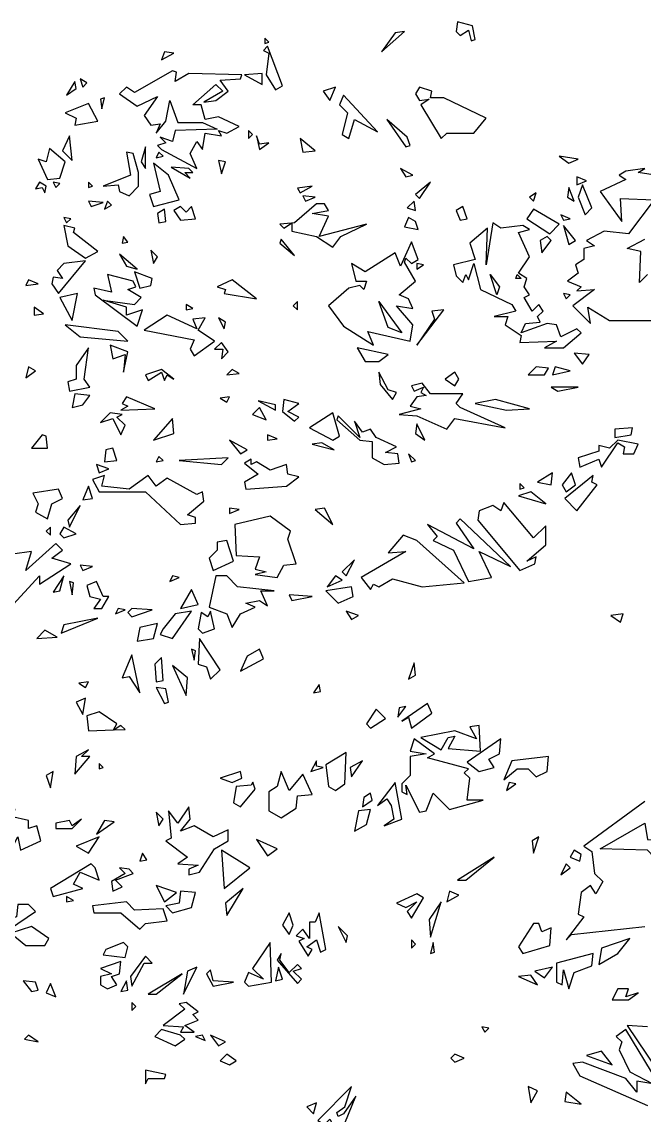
# Model space of a CAD drawing. Header units: millimetres. Extents: x -1920 to 1916, y -1858 to 1858.
# Drawn here: x -1049 to -618, y -512 to 243 of the extents above; entities that cross this region are included whole.
import ezdxf

# ---------------------------------------------------------------- set-up
doc = ezdxf.new("R2010")
doc.units = ezdxf.units.MM
doc.layers.add('ALMOND-DRAW-PROFILE', color=7, linetype='Continuous', lineweight=25)

msp = doc.modelspace()

# ---------------------------------------------------------------- linework, layer by layer
at = {"layer": 'ALMOND-DRAW-PROFILE'}
for points in [[(-737.81, 230.15), (-734.99, 231.08), (-736.87, 240.47), (-747.2, 243.29), (-748.13, 236.72), (-745.32, 233.9), (-739.69, 237.66)], [(-799.76, 222.64), (-783.8, 236.72), (-790.37, 235.78)], [(-880.49, 228.27), (-877.67, 229.21), (-880.49, 232.02)], [(-951.83, 217), (-943.38, 221.7), (-949.95, 222.64)], [(-872.98, 196.35), (-868.29, 199.17), (-878.61, 226.39), (-881.43, 223.57), (-877.67, 221.7), (-879.55, 206.68)], [(-927.42, 141.91), (-932.12, 152.23), (-927.42, 160.68), (-923.67, 155.05), (-921.79, 166.31), (-910.53, 164.44), (-912.4, 168.19), (-906.77, 166.31), (-898.32, 171.01), (-912.4, 177.58), (-921.79, 175.7), (-924.61, 186.03), (-930.24, 186.03), (-914.28, 200.11), (-909.59, 195.41), (-922.73, 187.9), (-914.28, 188.84), (-905.83, 195.41), (-911.47, 202.92), (-897.39, 203.86), (-896.45, 206.68), (-933.06, 207.62), (-942.44, 201.99), (-941.5, 208.56), (-944.32, 209.49), (-970.6, 194.48), (-976.24, 198.23), (-980.93, 193.54), (-968.73, 185.09), (-954.65, 191.66), (-964.03, 178.52), (-959.34, 171.95), (-952.77, 172.89), (-955.58, 166.31), (-949.01, 174.76), (-946.2, 188.84), (-940.56, 173.82), (-923.67, 173.82), (-913.34, 169.13), (-942.44, 168.19), (-944.32, 160.68), (-952.77, 163.5), (-949.01, 159.74), (-954.65, 157.87), (-951.83, 155.05)], [(-882.37, 200.11), (-882.37, 207.62), (-894.57, 206.68)], [(-1017.54, 192.6), (-1010.97, 197.29), (-1011.91, 201.99)], [(-1006.27, 198.23), (-1003.46, 201.05), (-1008.15, 203.86)], [(-835.43, 188.84), (-831.68, 198.23), (-840.13, 195.41)], [(-758.46, 162.56), (-754.7, 166.31), (-735.93, 166.31), (-727.48, 176.64), (-756.58, 190.72), (-765.97, 190.72), (-765.03, 195.41), (-773.48, 198.23), (-776.29, 193.54), (-773.48, 188.84), (-766.91, 189.78), (-772.54, 186.03)], [(-993.13, 183.21), (-991.25, 190.72), (-994.07, 189.78)], [(-822.29, 162.56), (-818.54, 175.7), (-802.58, 167.25), (-826.05, 192.6), (-828.86, 186.03), (-823.23, 180.4), (-826.98, 165.38)], [(-1011.91, 171.95), (-995.95, 174.76), (-1002.52, 186.97), (-1018.48, 180.4), (-1010.97, 176.64)], [(-782.87, 156.93), (-780.05, 157.87), (-781.93, 163.5), (-796.01, 175.7)], [(-891.75, 162.56), (-888.94, 165.38), (-891.75, 168.19)], [(-1013.78, 147.54), (-1015.66, 164.44), (-1020.35, 154.11)], [(-884.24, 155.05), (-877.67, 159.74), (-884.24, 158.81), (-886.12, 164.44)], [(-854.21, 153.17), (-845.76, 154.11), (-856.08, 162.56)], [(-1030.68, 134.4), (-1022.23, 135.34), (-1018.48, 146.6), (-1029.5, 155.79), (-1031.62, 146.6), (-1037.25, 148.48)], [(-974.36, 123.14), (-967.79, 129.71), (-967.79, 139.09), (-971.54, 152.23), (-976.24, 153.17), (-973.42, 137.22), (-992.19, 129.71), (-981.87, 130.64), (-980.93, 125.95)], [(-963.09, 141.91), (-963.09, 156.93), (-965.91, 146.6)], [(-955.58, 149.42), (-950.89, 150.36), (-953.71, 153.17)], [(-957.46, 115.63), (-939.63, 120.32), (-947.14, 137.22), (-957.46, 145.66), (-952.77, 125.95), (-960.28, 124.07)], [(-910.53, 138.15), (-907.71, 146.6), (-912.4, 147.54)], [(-670.22, 145.66), (-663.65, 148.48), (-676.79, 150.36)], [(-945.26, 142.85), (-932.12, 135.34), (-935.87, 139.09), (-930.24, 139.09), (-933.06, 141.91)], [(-782.87, 136.28), (-778.17, 137.22), (-786.62, 141.91)], [(-664.59, 130.64), (-658.02, 133.46), (-664.59, 136.28)], [(-1032.56, 125.01), (-1031.62, 129.71), (-1036.31, 132.52), (-1039.13, 127.83), (-1034.43, 128.77)], [(-1025.05, 128.77), (-1022.23, 131.58), (-1026.92, 132.52)], [(-1002.52, 128.77), (-999.7, 129.71), (-1002.52, 132.52)], [(-857.79, 128.44), (-856.08, 125.01), (-847.63, 129.71)], [(-773.48, 121.26), (-765.97, 132.52), (-776.29, 124.07)], [(-666.47, 119.38), (-670.22, 128.77), (-671.16, 122.2)], [(-658.96, 109.99), (-654.27, 114.69), (-660.84, 130.64), (-663.65, 122.2)], [(-852.33, 119.38), (-845.76, 122.2), (-854.21, 123.14)], [(-694.63, 119.38), (-692.75, 125.01), (-697.44, 122.2)], [(-1000.64, 115.63), (-992.19, 118.44), (-1002.52, 119.38)], [(-991.25, 113.75), (-986.56, 116.56), (-989.38, 119.38)], [(-953.71, 104.36), (-949.01, 105.3), (-949.95, 113.75), (-954.65, 110.93)], [(-938.69, 106.24), (-928.36, 107.18), (-931.18, 115.63), (-934.93, 111.87), (-938.69, 115.63), (-943.38, 112.81)], [(-861.72, 104.19), (-861.72, 98.73), (-844.82, 94.97), (-833.55, 87.47), (-827.92, 94.97), (-810.09, 103.42), (-842.94, 94.97), (-836.37, 109.05), (-847.63, 110.93), (-836.37, 112.81), (-839.19, 117.5), (-844.82, 117.5), (-859.84, 104.36)], [(-781.93, 114.69), (-776.29, 112.81), (-777.23, 119.38)], [(-745.32, 106.24), (-740.62, 107.18), (-743.44, 115.63), (-748.13, 112.81)], [(-683.36, 96.85), (-676.79, 103.42), (-694.63, 113.75), (-699.32, 107.18)], [(-1017.54, 104.36), (-1014.72, 107.18), (-1019.41, 108.12)], [(-783.8, 101.55), (-774.42, 99.67), (-776.29, 105.3), (-780.99, 108.12)], [(-673.98, 106.24), (-669.28, 107.18), (-675.86, 109.99)], [(-1004.4, 79.96), (-995.95, 84.65), (-1012.84, 97.79), (-1011.91, 100.61), (-1019.41, 102.48), (-1016.6, 88.4)], [(-862.01, 104.16), (-870.16, 103.42), (-867.35, 100.61)], [(-687.12, 18), (-673.98, 18), (-661.77, 28.33), (-664.59, 31.14), (-675.86, 25.51), (-678.67, 33.96), (-685.24, 34.9), (-703.08, 28.33), (-700.26, 34.9), (-689.94, 35.84), (-691.81, 39.59), (-688.06, 43.35), (-690.87, 48.04), (-695.57, 43.35), (-701.2, 52.73), (-697.44, 54.61), (-701.2, 60.24), (-699.32, 65.88), (-704.95, 69.63), (-697.44, 80.89), (-704.95, 97.79), (-697.44, 99.67), (-702.14, 102.48), (-717.16, 100.61), (-722.79, 104.36), (-727.48, 75.26), (-726.54, 100.61), (-738.75, 90.28), (-734.99, 79.02), (-750.01, 75.26), (-748.13, 67.75), (-743.44, 63.06), (-741.56, 68.69), (-739.69, 64.94), (-735.93, 76.2), (-731.24, 58.37), (-709.65, 48.04), (-706.83, 43.35), (-721.85, 39.59), (-712.46, 39.59), (-714.34, 33.96), (-703.08, 26.45), (-704.02, 21.76), (-678.67, 22.7)], [(-670.22, 89.34), (-665.53, 92.16), (-673.98, 102.48)], [(-975.17, 91.06), (-978.11, 94.97), (-979.05, 90.28)], [(-859.84, 81.83), (-869.22, 93.1), (-870.16, 90.28)], [(-805.39, 19.88), (-809.15, 29.27), (-780.05, 22.7), (-778.17, 33.96), (-789.44, 47.1), (-778.17, 45.22), (-780.99, 51.8), (-787.56, 54.61), (-776.29, 64), (-783.8, 77.14), (-782.87, 79.96), (-779.11, 76.2), (-774.42, 79.02), (-779.11, 91.22), (-786.62, 74.32), (-790.37, 83.71), (-811.03, 70.57), (-820.41, 76.2), (-817.6, 64), (-810.09, 64), (-811.96, 58.37), (-814.78, 61.18), (-822.29, 59.3), (-836.37, 47.1), (-826.05, 33.02)], [(-689, 83.71), (-682.43, 92.16), (-685.24, 94.97), (-689.94, 92.16)], [(-957.46, 76.2), (-954.65, 80.89), (-959.34, 85.59)], [(-1023.17, 55.55), (-1004.4, 78.08), (-1019.41, 76.2), (-1024.11, 71.51), (-1020.35, 65.88), (-1026.92, 66.81), (-1027.86, 62.12)], [(-968.73, 72.45), (-980.93, 82.77), (-976.24, 74.32)], [(-775.36, 72.45), (-770.66, 75.26), (-775.36, 76.2)], [(-968.73, 33.02), (-964.97, 44.29), (-976.24, 40.53), (-976.24, 46.16), (-992.19, 50.86), (-970.6, 48.04), (-965.91, 52.73), (-975.3, 58.37), (-969.66, 60.24), (-971.54, 64), (-989.38, 68.69), (-986.56, 56.49), (-998.76, 59.3), (-997.82, 54.61)], [(-966.85, 59.3), (-959.34, 61.18), (-958.4, 65.88), (-970.6, 70.57)], [(-719.97, 54.61), (-724.67, 68.69), (-718.1, 60.24)], [(-706.83, 65.88), (-705.89, 68.69), (-703.08, 65.88)], [(-1045.7, 61.18), (-1037.25, 62.12), (-1043.82, 64.94)], [(-886.12, 51.8), (-903.02, 64.94), (-913.34, 60.24), (-907.71, 58.37), (-908.65, 55.55)], [(-1013.78, 36.78), (-1010.03, 55.55), (-1022.23, 52.73)], [(-672.1, 51.8), (-669.28, 54.61), (-673.98, 55.55)], [(-1040.07, 40.53), (-1033.5, 41.47), (-1040.07, 46.16)], [(-934.93, 44.29), (-930.24, 45.22), (-934.93, 48.04)], [(-857.96, 44.29), (-857.96, 49.92), (-860.78, 47.1)], [(-785.68, 28.33), (-795.07, 32.08), (-801.64, 49.92)], [(-929.3, 12.37), (-915.22, 22.7), (-926.48, 30.21), (-921.79, 38.65), (-930.24, 37.71), (-927.42, 31.14), (-948.07, 40.53), (-964.03, 30.21), (-929.3, 23.63), (-932.12, 17.06)], [(-908.65, 31.14), (-907.71, 35.84), (-912.4, 38.65)], [(-775.36, 19.88), (-756.58, 44.29), (-765.03, 43.35), (-763.15, 37.71)], [(-1008.15, 25.51), (-975.3, 22.7), (-981.87, 29.27), (-1018.48, 33.96)], [(-1015.66, -12.04), (-1001.58, -9.22), (-1005.33, -3.59), (-1002.52, 18), (-1010.97, 5.8), (-1010.97, -3.59), (-1016.6, -5.46)], [(-978.11, 1.11), (-975.3, 15.19), (-987.5, 19.88), (-985.62, 10.49), (-977.17, 13.31)], [(-910.53, 10.49), (-905.83, 15.19), (-910.53, 21.76), (-915.22, 17.06), (-909.59, 17.06)], [(-811.03, 8.62), (-801.64, 8.62), (-795.07, 13.31), (-816.66, 18)], [(-660.84, 6.74), (-656.14, 13.31), (-666.47, 14.25)], [(-1045.7, -2.65), (-1039.13, 2.04), (-1043.82, 4.86)], [(-961.22, -4.53), (-951.83, 1.11), (-949.95, -4.53), (-948.07, -0.77), (-943.38, -3.59), (-951.83, 2.98), (-963.09, -0.77)], [(-906.77, -0.77), (-898.32, 0.17), (-903.02, 2.98)], [(-792.25, -17.67), (-789.44, -12.97), (-795.07, -11.1), (-801.64, 1.11), (-800.7, -7.34)], [(-749.07, -8.28), (-746.26, -3.59), (-749.07, 1.11), (-755.64, -3.59)], [(-698.38, -0.77), (-687.12, -0.77), (-684.3, 3.92), (-692.75, 4.86)], [(-681.49, -0.77), (-669.28, 2.04), (-679.61, 4.86)], [(-754.7, -38.32), (-749.07, -30.81), (-714.34, -37.38), (-745.32, -23.3), (-748.13, -20.48), (-743.44, -13.91), (-765.97, -13.91), (-771.6, -6.4), (-779.11, -8.28), (-777.23, -12.04), (-770.66, -9.22), (-772.54, -12.97), (-768.79, -14.85), (-775.36, -15.79), (-780.05, -22.36), (-772.54, -24.24), (-787.56, -27.99), (-775.36, -28.93)], [(-1013.78, -23.3), (-1006.27, -21.42), (-1001.58, -14.85), (-1011.91, -13.91)], [(-677.73, -12.04), (-663.65, -9.22), (-682.43, -9.22)], [(-979.99, -25.18), (-956.52, -24.24), (-976.24, -15.79), (-979.05, -20.48), (-975.3, -22.36)], [(-906.77, -19.55), (-904.89, -15.79), (-911.47, -16.73)], [(-872.98, -25.18), (-872.98, -21.42), (-885.18, -18.61)], [(-859.84, -32.69), (-857.02, -29.87), (-864.53, -26.12), (-857.02, -20.48), (-867.35, -17.67), (-868.29, -26.12)], [(-713.4, -25.18), (-697.44, -24.24), (-720.91, -17.67), (-734.99, -20.48)], [(-979.99, -42.07), (-977.17, -35.5), (-982.81, -29.87), (-979.05, -27.99), (-987.5, -27.05), (-994.07, -33.63), (-985.62, -30.81)], [(-888.94, -27.99), (-879.55, -31.75), (-884.24, -23.3)], [(-833.55, -45.83), (-828.86, -43.01), (-833.55, -27.05), (-849.51, -37.38)], [(-797.88, -62.72), (-787.56, -61.79), (-788.5, -55.22), (-796.95, -54.28), (-789.44, -50.52), (-803.52, -43.95), (-807.27, -38.32), (-812.9, -40.2), (-818.54, -32.69), (-814.78, -43.95), (-829.8, -28.93), (-830.74, -31.75), (-814.78, -45.83), (-806.33, -46.77), (-806.33, -58.03)], [(-957.46, -45.83), (-943.38, -41.14), (-944.32, -30.81)], [(-769.72, -45.83), (-775.36, -34.56), (-776.29, -41.14)], [(-638.31, -43.95), (-627.04, -42.07), (-626.1, -37.38), (-638.31, -38.32)], [(-1041.94, -51.46), (-1030.68, -51.46), (-1031.62, -43.01), (-1034.43, -42.07)], [(-878.61, -45.83), (-872.04, -44.89), (-878.61, -42.07)], [(-991.25, -60.85), (-982.81, -59.91), (-985.62, -51.46), (-990.32, -52.4)], [(-897.39, -55.22), (-892.69, -52.4), (-904.89, -45.83)], [(-847.63, -48.64), (-832.62, -52.4), (-841.06, -47.71)], [(-662.71, -64.6), (-649.57, -58.97), (-647.69, -64.6), (-636.43, -47.71), (-631.74, -50.52), (-632.68, -55.22), (-625.17, -55.22), (-622.35, -48.64), (-636.43, -45.83), (-642.06, -51.46), (-649.57, -49.58), (-649.57, -53.34), (-663.65, -58.03)], [(-955.58, -60.85), (-950.89, -59.91), (-953.71, -57.09)], [(-939.63, -59.91), (-910.53, -62.72), (-905.83, -58.03)], [(-893.63, -79.62), (-865.47, -77.74), (-857.02, -71.17), (-864.53, -69.3), (-865.47, -62.72), (-876.73, -66.48), (-886.12, -60.85), (-889.88, -62.72), (-889.88, -58.97), (-894.57, -61.79), (-885.18, -69.3), (-894.57, -74.93)], [(-779.11, -60.85), (-776.29, -59.91), (-780.99, -55.22)], [(-995.01, -68.36), (-988.44, -65.54), (-996.89, -62.72)], [(-938.69, -104.03), (-928.36, -103.09), (-928.36, -99.33), (-933.99, -97.46), (-922.73, -88.07), (-923.67, -81.5), (-927.42, -83.38), (-948.07, -72.11), (-955.58, -77.74), (-961.22, -70.23), (-974.36, -79.62), (-993.13, -77.74), (-991.25, -70.23), (-999.7, -73.05), (-995.01, -81.5), (-963.09, -81.5)], [(-691.81, -74.93), (-682.43, -76.81), (-681.49, -68.36)], [(-672.1, -81.5), (-665.53, -76.81), (-668.35, -68.36), (-674.92, -76.81)], [(-664.59, -94.64), (-650.51, -76.81), (-654.27, -74.93), (-653.33, -70.23), (-673.04, -86.19)], [(-1030.68, -100.27), (-1027.86, -89.95), (-1020.35, -86.19), (-1023.17, -79.62), (-1041, -82.44), (-1037.25, -89.95), (-1039.13, -95.58)], [(-1006.27, -87.13), (-999.7, -86.19), (-1002.52, -77.74)], [(-704.95, -84.31), (-686.18, -89.95), (-696.51, -81.5)], [(-704.02, -79.62), (-701.2, -78.68), (-704.02, -75.87)], [(-704.02, -135.94), (-693.69, -131.25), (-692.75, -126.56), (-699.32, -129.37), (-686.18, -118.11), (-686.18, -104.97), (-694.63, -113.41), (-715.28, -89.01), (-717.16, -94.64), (-722.79, -90.89), (-732.18, -94.64), (-733.11, -101.21)], [(-1015.66, -105.9), (-1008.15, -90.89), (-1016.6, -101.21)], [(-904.89, -96.52), (-898.32, -93.7), (-904.89, -92.76)], [(-833.55, -104.03), (-839.19, -92.76), (-845.76, -93.7)], [(-887.06, -138.76), (-872.04, -140.64), (-867.35, -132.19), (-858.9, -131.25), (-864.53, -114.35), (-862.65, -108.72), (-876.73, -98.39), (-901.14, -104.03), (-900.2, -125.62), (-884.24, -126.56), (-887.06, -135), (-879.55, -136.88)], [(-739.69, -143.45), (-723.73, -140.64), (-732.18, -122.8), (-710.59, -133.13), (-745.32, -100.27), (-748.13, -103.09), (-735.93, -120.92), (-767.85, -104.03), (-761.28, -112.48), (-764.09, -115.29), (-750.01, -121.86)], [(-1028.8, -111.54), (-1028.8, -105.9), (-1031.62, -108.72)], [(-1019.41, -113.41), (-1010.97, -110.6), (-1019.41, -105.9), (-1022.23, -110.6)], [(-807.27, -149.08), (-805.39, -145.33), (-801.64, -147.21), (-792.25, -141.57), (-771.6, -147.21), (-742.5, -144.39), (-775.36, -115.29), (-784.74, -111.54), (-795.07, -123.74), (-782.87, -122.8), (-813.84, -140.64)], [(-1060.72, -162.23), (-1056.96, -162.23), (-1036.31, -139.7), (-1036.31, -145.33), (-1014.72, -131.25), (-1027.86, -127.49), (-1020.35, -121.86), (-1025.05, -117.17), (-1045.7, -135.94), (-1041.94, -122.8), (-1055.08, -124.68), (-1082.31, -140.64), (-1081.37, -150.96), (-1073.86, -147.21), (-1071.98, -150.96), (-1067.29, -146.27)], [(-916.16, -135.94), (-902.08, -129.37), (-906.77, -115.29), (-913.34, -116.23), (-913.34, -121.86), (-918.98, -127.49)], [(-824.17, -139.7), (-818.54, -128.43), (-826.98, -136.88)], [(-1006.27, -135.94), (-999.7, -133.13), (-1008.15, -132.19)], [(-1026.92, -150.96), (-1022.23, -150.02), (-1019.41, -139.7)], [(-1013.78, -152.84), (-1012.84, -144.39), (-1015.66, -143.45)], [(-998.76, -162.23), (-993.13, -162.23), (-988.44, -153.78), (-992.19, -153.78), (-996.89, -143.45), (-1003.46, -146.27), (-1001.58, -153.78), (-994.07, -155.65)], [(-946.2, -143.45), (-939.63, -140.64), (-944.32, -139.7)], [(-903.02, -175.37), (-897.39, -165.98), (-887.06, -161.29), (-893.63, -158.47), (-884.24, -156.59), (-878.61, -160.35), (-883.31, -150.02), (-873.92, -150.02), (-899.26, -147.21), (-906.77, -139.7), (-914.28, -139.7), (-918.98, -161.29), (-906.77, -165.98)], [(-837.31, -147.21), (-826.98, -142.51), (-831.68, -139.7)], [(-938.69, -162.23), (-926.48, -159.41), (-931.18, -149.08)], [(-829.8, -158.47), (-819.47, -153.78), (-820.41, -147.21), (-838.25, -150.02)], [(-861.72, -156.59), (-847.63, -153.78), (-863.59, -152.84)], [(-983.74, -165.98), (-977.17, -163.16), (-981.87, -162.23)], [(-972.48, -167.86), (-958.4, -163.16), (-972.48, -162.23), (-975.3, -165.04)], [(-944.32, -182.88), (-931.18, -164.1), (-942.44, -165.98), (-950.89, -176.31), (-952.77, -180.06)], [(-923.67, -179.12), (-915.22, -176.31), (-918.04, -164.1), (-919.91, -167.86), (-924.61, -165.04), (-926.48, -176.31)], [(-820.41, -169.74), (-815.72, -166.92), (-824.17, -164.1)], [(-634.55, -171.61), (-632.68, -165.98), (-641.12, -166.92)], [(-1021.29, -179.12), (-995.95, -168.8), (-1019.41, -173.49)], [(-968.73, -184.75), (-957.46, -182.88), (-954.65, -172.55), (-966.85, -175.37)], [(-1038.19, -182.88), (-1024.11, -181.94), (-1032.56, -177.24)], [(-918.04, -211.04), (-911.47, -204.47), (-925.55, -182.88), (-926.48, -200.71), (-920.85, -202.59)], [(-966.85, -220.42), (-972.48, -194.14), (-979.05, -210.1), (-974.36, -209.16)], [(-955.58, -212.91), (-950.89, -211.98), (-951.83, -196.02), (-956.52, -200.71)], [(-929.3, -197.9), (-928.36, -191.33), (-931.18, -190.39)], [(-897.39, -205.41), (-881.43, -196.96), (-884.24, -190.39), (-892.69, -195.08)], [(-934.93, -222.3), (-933.99, -210.1), (-944.32, -201.65)], [(-780.99, -211.04), (-776.29, -208.22), (-777.23, -199.77)], [(-1004.4, -216.67), (-1002.52, -212.91), (-1009.09, -213.85)], [(-949.95, -227.93), (-947.14, -227), (-949.01, -217.61), (-955.58, -216.67)], [(-846.7, -220.42), (-842, -219.49), (-842.94, -214.79)], [(-1006.27, -235.44), (-1004.4, -224.18), (-1010.97, -227)], [(-1002.52, -246.71), (-985.24, -246.07), (-982.81, -242.01), (-995.01, -233.57), (-1003.46, -236.38)], [(-807.27, -244.83), (-796.95, -238.26), (-803.52, -231.69), (-810.09, -242.01)], [(-788.5, -237.32), (-782.87, -229.81), (-787.56, -230.75)], [(-779.11, -244.83), (-765.03, -234.5), (-767.85, -227.93), (-785.68, -240.14), (-780.99, -237.32)], [(-984.63, -246.05), (-977.17, -245.77), (-979.99, -242.95)], [(-753.77, -258.91), (-731.24, -260.79), (-732.18, -242.95), (-738.75, -243.89), (-734.05, -252.34), (-749.07, -246.71), (-772.54, -251.4), (-758.46, -259.85), (-753.77, -251.4), (-749.07, -250.46)], [(-773.48, -303.03), (-768.79, -302.09), (-764.09, -289.89), (-752.83, -301.15), (-729.36, -294.58), (-740.62, -294.58), (-738.75, -279.56), (-742.5, -275.81), (-739.69, -272.99), (-767.85, -265.48), (-763.15, -262.67), (-777.23, -252.34), (-780.05, -260.79), (-768.79, -262.67), (-780.05, -264.54), (-780.05, -277.68), (-785.68, -283.32), (-785.68, -288.95), (-781.93, -290.83), (-782.87, -284.26)], [(-732.18, -274.87), (-721.85, -272.05), (-725.61, -266.42), (-718.1, -262.67), (-717.16, -252.34), (-740.62, -268.3)], [(-1011.91, -276.75), (-1001.58, -264.54), (-1007.21, -264.54), (-1002.52, -259.85), (-1010.97, -264.54)], [(-831.68, -288.01), (-825.11, -283.32), (-824.17, -261.73), (-838.25, -270.17), (-836.37, -285.19)], [(-995.01, -272.99), (-992.19, -272.05), (-995.01, -269.24)], [(-848.57, -274.87), (-840.13, -272.05), (-844.82, -271.11), (-844.82, -267.36)], [(-820.41, -278.62), (-812.9, -267.36), (-821.35, -272.05)], [(-715.28, -280.5), (-705.89, -272.99), (-698.38, -272.99), (-692.75, -278.62), (-685.24, -274.87), (-684.3, -264.54), (-709.65, -267.36)], [(-1028.8, -286.13), (-1026.92, -274.87), (-1031.62, -277.68)], [(-903.02, -282.38), (-896.45, -279.56), (-897.39, -274.87), (-911.47, -279.56)], [(-869.22, -306.78), (-858.9, -300.21), (-857.96, -291.76), (-847.63, -290.83), (-854.21, -276.75), (-863.59, -288.01), (-869.22, -274.87), (-872.04, -285.19), (-877.67, -288.95), (-877.67, -302.09)], [(-897.39, -299.27), (-887.06, -287.07), (-888.67, -282.24), (-889.88, -284.26), (-900.2, -285.19), (-902.08, -296.46)], [(-797.88, -312.42), (-785.68, -307.72), (-790.37, -282.38), (-802.58, -298.34), (-796.01, -293.64), (-793.19, -298.34), (-791.31, -307.72)], [(-713.4, -288.01), (-706.83, -283.32), (-711.53, -282.38)], [(-812.9, -299.27), (-806.33, -294.58), (-807.27, -289.89), (-811.96, -292.7)], [(-1077.61, -349.96), (-1066.35, -329.31), (-1060.72, -338.7), (-1051.33, -319.93), (-1049.45, -329.31), (-1035.37, -322.74), (-1038.19, -312.42), (-1043.82, -314.29), (-1043.82, -308.66), (-1056.02, -305.84), (-1053.21, -301.15), (-1065.41, -303.97), (-1061.66, -309.6), (-1066.35, -316.17), (-1079.49, -321.8), (-1084.18, -318.99), (-1077.61, -329.31), (-1061.66, -317.11), (-1063.53, -324.62), (-1076.67, -332.13)], [(-933.06, -346.21), (-925.55, -344.33), (-915.22, -328.37), (-905.83, -322.74), (-905.83, -315.23), (-916.16, -319.93), (-929.3, -312.42), (-938.69, -316.17), (-932.12, -307.72), (-933.06, -299.27), (-940.56, -310.54), (-947.14, -302.09), (-945.26, -320.86), (-949.01, -322.74), (-933.99, -334.01), (-940.56, -338.7), (-926.48, -339.64), (-933.06, -342.45)], [(-818.54, -316.17), (-810.09, -311.48), (-807.27, -301.15), (-815.72, -302.09)], [(-1025.05, -314.29), (-1013.78, -314.29), (-1007.21, -307.72), (-1013.78, -312.42), (-1015.66, -308.66), (-1025.05, -310.54)], [(-996.89, -318.05), (-984.68, -309.6), (-991.25, -308.66)], [(-953.71, -312.42), (-950.89, -307.72), (-955.58, -303.03)], [(-611.09, -334.01), (-615.78, -329.31), (-648.63, -328.37), (-617.66, -310.54), (-615.78, -321.8), (-592.31, -322.74)], [(-1002.52, -331.19), (-995.01, -319.93), (-1010.97, -326.5)], [(-878.61, -333.07), (-872.04, -328.37), (-886.12, -321.8)], [(-694.63, -331.19), (-690.87, -319.93), (-695.57, -322.74)], [(-966.85, -336.82), (-962.15, -335.88), (-964.97, -331.19)], [(-908.65, -355.6), (-890.81, -341.52), (-910.53, -329.31)], [(-662.71, -336.82), (-661.77, -332.13), (-666.47, -329.31), (-669.28, -334.01)], [(-1026.92, -361.23), (-1006.27, -355.6), (-1012.84, -352.78), (-1008.15, -344.33), (-995.01, -349.96), (-997.82, -341.52), (-1000.64, -338.7), (-1028.8, -355.6)], [(-747.2, -349.96), (-741.56, -349.96), (-721.85, -334.01)], [(-675.86, -346.21), (-669.28, -341.52), (-672.1, -338.7)], [(-985.62, -357.47), (-979.05, -354.66), (-983.74, -349.96), (-971.54, -345.27), (-974.36, -342.45), (-980.93, -341.52), (-977.17, -345.27), (-986.56, -350.9)], [(-949.95, -364.98), (-941.5, -358.41), (-955.58, -353.72)], [(-1017.54, -364.98), (-1012.84, -364.04), (-1017.54, -361.23)], [(-944.32, -372.49), (-931.18, -368.74), (-928.36, -358.41), (-938.69, -357.47), (-939.63, -365.92), (-949.01, -367.8)], [(-906.77, -374.37), (-895.51, -355.6), (-907.71, -365.92)], [(-779.11, -376.25), (-770.66, -362.17), (-775.36, -359.35), (-789.44, -365.92), (-782.87, -368.74), (-775.36, -364.98), (-781.93, -371.55)], [(-754.7, -364.98), (-746.26, -360.29), (-752.83, -357.47)], [(-1056.96, -383.76), (-1039.13, -371.55), (-1043.82, -366.86), (-1051.33, -366.86), (-1052.27, -375.31), (-1057.9, -377.19)], [(-966.85, -383.76), (-963.09, -380), (-948.07, -378.12), (-950.89, -369.68), (-970.6, -370.61), (-976.24, -364.98), (-999.7, -367.8), (-998.76, -372.49), (-979.99, -372.49)], [(-765.97, -389.39), (-758.46, -364.98), (-766.91, -377.19)], [(-863.59, -387.51), (-860.78, -380.94), (-863.59, -372.49), (-868.29, -380.94)], [(-850.45, -402.53), (-847.63, -397.84), (-851.39, -395.96), (-844.82, -391.27), (-842, -399.71), (-838.25, -397.84), (-842.94, -372.49), (-845.76, -379.06), (-849.51, -379.06), (-849.51, -390.33), (-854.21, -383.76), (-858.9, -388.45), (-853.27, -390.33), (-857.02, -392.2)], [(-1045.7, -395.02), (-1032.56, -395.02), (-1029.74, -390.33), (-1041.94, -381.88), (-1056.02, -386.57)], [(-824.17, -393.14), (-823.23, -388.45), (-829.8, -381.88)], [(-702.14, -400.65), (-683.36, -395.02), (-682.43, -382.82), (-689, -385.63), (-690.87, -380), (-694.63, -380), (-704.95, -395.96)], [(-779.11, -396.9), (-776.29, -394.08), (-779.11, -391.27)], [(-649.57, -408.16), (-636.43, -400.65), (-627.98, -390.33), (-647.69, -396.9)], [(-992.19, -401.59), (-977.17, -403.47), (-975.3, -395.96), (-978.11, -393.14), (-990.32, -397.84)], [(-891.75, -423.18), (-875.8, -420.36), (-876.73, -393.14), (-888.94, -410.98), (-881.43, -418.49), (-891.75, -413.79), (-894.57, -420.36)], [(-765.97, -400.65), (-763.15, -399.71), (-764.09, -393.14)], [(-989.38, -425.06), (-982.81, -422.24), (-986.56, -416.61), (-980.93, -414.73), (-979.99, -406.28), (-994.07, -410.98), (-986.56, -414.73), (-994.07, -416.61), (-994.07, -422.24)], [(-972.48, -423.18), (-964.03, -407.22), (-958.4, -407.22), (-963.09, -402.53), (-973.42, -416.61)], [(-857.96, -421.3), (-855.14, -418.49), (-860.78, -412.86), (-855.14, -410.98), (-857.96, -408.16), (-863.59, -413.79), (-870.16, -405.35), (-869.22, -400.65), (-872.04, -405.35)], [(-670.22, -425.06), (-666.47, -413.79), (-654.27, -409.1), (-653.33, -400.65), (-678.67, -407.22), (-678.67, -420.36), (-674.92, -422.24), (-673.98, -411.92)], [(-961.22, -428.81), (-955.58, -428.81), (-937.75, -414.73)], [(-936.81, -428.81), (-927.42, -410.04), (-933.99, -412.86)], [(-916.16, -423.18), (-902.08, -420.36), (-916.16, -419.43), (-918.04, -411.92), (-920.85, -414.73)], [(-872.98, -419.43), (-868.29, -418.49), (-871.1, -410.04)], [(-687.12, -417.55), (-681.49, -410.04), (-693.69, -412.86)], [(-1041.94, -426.94), (-1037.25, -426), (-1039.13, -420.36), (-1047.58, -419.43)], [(-1025.05, -430.69), (-1028.8, -421.3), (-1031.62, -427.87)], [(-979.99, -426.94), (-975.3, -426), (-976.24, -419.43)], [(-704.95, -416.61), (-691.81, -422.24), (-696.51, -415.67)], [(-640.18, -432.57), (-628.92, -432.57), (-622.35, -427.87), (-630.8, -430.69), (-628.92, -425.06), (-636.43, -425.06)], [(-972.48, -440.08), (-969.66, -437.26), (-972.48, -434.45)], [(-938.69, -455.1), (-929.3, -455.1), (-935.87, -450.4), (-926.48, -446.65), (-930.24, -442.89), (-926.48, -441.02), (-934.93, -434.45), (-939.63, -435.38), (-935.87, -439.14), (-950.89, -450.4), (-936.81, -451.34)], [(-942.44, -464.48), (-935.87, -459.79), (-938.69, -456.97), (-951.83, -453.22), (-956.52, -457.91)], [(-728.42, -455.1), (-725.61, -452.28), (-730.3, -451.34)], [(-1046.64, -459.79), (-1037.25, -461.67), (-1043.82, -456.97)], [(-921.79, -460.73), (-923.67, -456.97), (-928.36, -457.91)], [(-912.4, -464.48), (-907.71, -461.67), (-918.04, -456.97)], [(-640.18, -477.62), (-647.69, -468.24), (-658.02, -471.05)], [(-904.89, -477.62), (-900.2, -474.81), (-906.77, -470.12), (-911.47, -474.81)], [(-749.07, -475.75), (-742.5, -472.93), (-749.07, -470.12), (-751.89, -472.93)], [(-963.09, -490.77), (-961.22, -487.01), (-949.95, -487.01), (-949.01, -484.2), (-963.09, -481.38)], [(-839.19, -518.93), (-835.43, -515.17), (-833.55, -518.93), (-825.11, -517.99), (-817.6, -499.21), (-826.05, -511.42), (-829.8, -513.29), (-830.74, -510.48), (-825.11, -506.72), (-820.41, -492.64), (-843.88, -516.11)], [(-696.51, -503.91), (-691.81, -495.46), (-698.38, -492.64)], [(-673.04, -502.97), (-661.77, -504.85), (-672.1, -496.4)], [(-846.7, -511.42), (-844.82, -503.91), (-851.39, -506.72)]]:
    msp.add_lwpolyline(points, close=True, dxfattribs=at)
for points in [[(-591.37, 134.4), (-622.35, 139.09), (-617.66, 141.91), (-630.8, 140.03), (-635.49, 137.22), (-630.8, 134.4), (-648.63, 125.95), (-633.61, 105.3), (-634.55, 121.26), (-611.09, 120.32), (-628.92, 96.85), (-645.82, 98.73), (-658.02, 92.16), (-652.39, 88.4), (-659.9, 86.53), (-659.9, 79.02), (-665.53, 75.26), (-663.65, 69.63), (-671.16, 64), (-661.77, 60.24), (-664.59, 57.43), (-652.39, 58.37), (-667.41, 47.1), (-655.2, 34.9), (-657.08, 46.16), (-642.06, 36.78), (-612.02, 36.78)], [(-615.78, 68.69), (-621.41, 63.06), (-620.47, 84.65), (-629.86, 86.53), (-617.66, 93.1)], [(-617.66, -295.52), (-659.9, -326.5), (-654.27, -330.25), (-652.39, -345.27), (-646.76, -350.9), (-651.45, -359.35), (-655.2, -353.72), (-661.77, -358.41), (-663.65, -373.43), (-659.9, -375.31), (-672.1, -391.27), (-668.35, -387.51), (-617.66, -381.88)], [(-612.96, -482.32), (-630.8, -453.22), (-637.37, -457.91), (-633.61, -461.67), (-635.49, -467.3), (-627.98, -482.32), (-612.02, -490.77), (-623.29, -488.89), (-623.29, -496.4), (-630.8, -487.01), (-660.84, -475.75), (-667.41, -476.69), (-662.71, -485.13), (-615.78, -505.79)], [(-615.78, -451.34), (-629.86, -450.4), (-602.64, -490.77)]]:
    msp.add_lwpolyline(points, dxfattribs=at)

doc.saveas('drawing.dxf')
